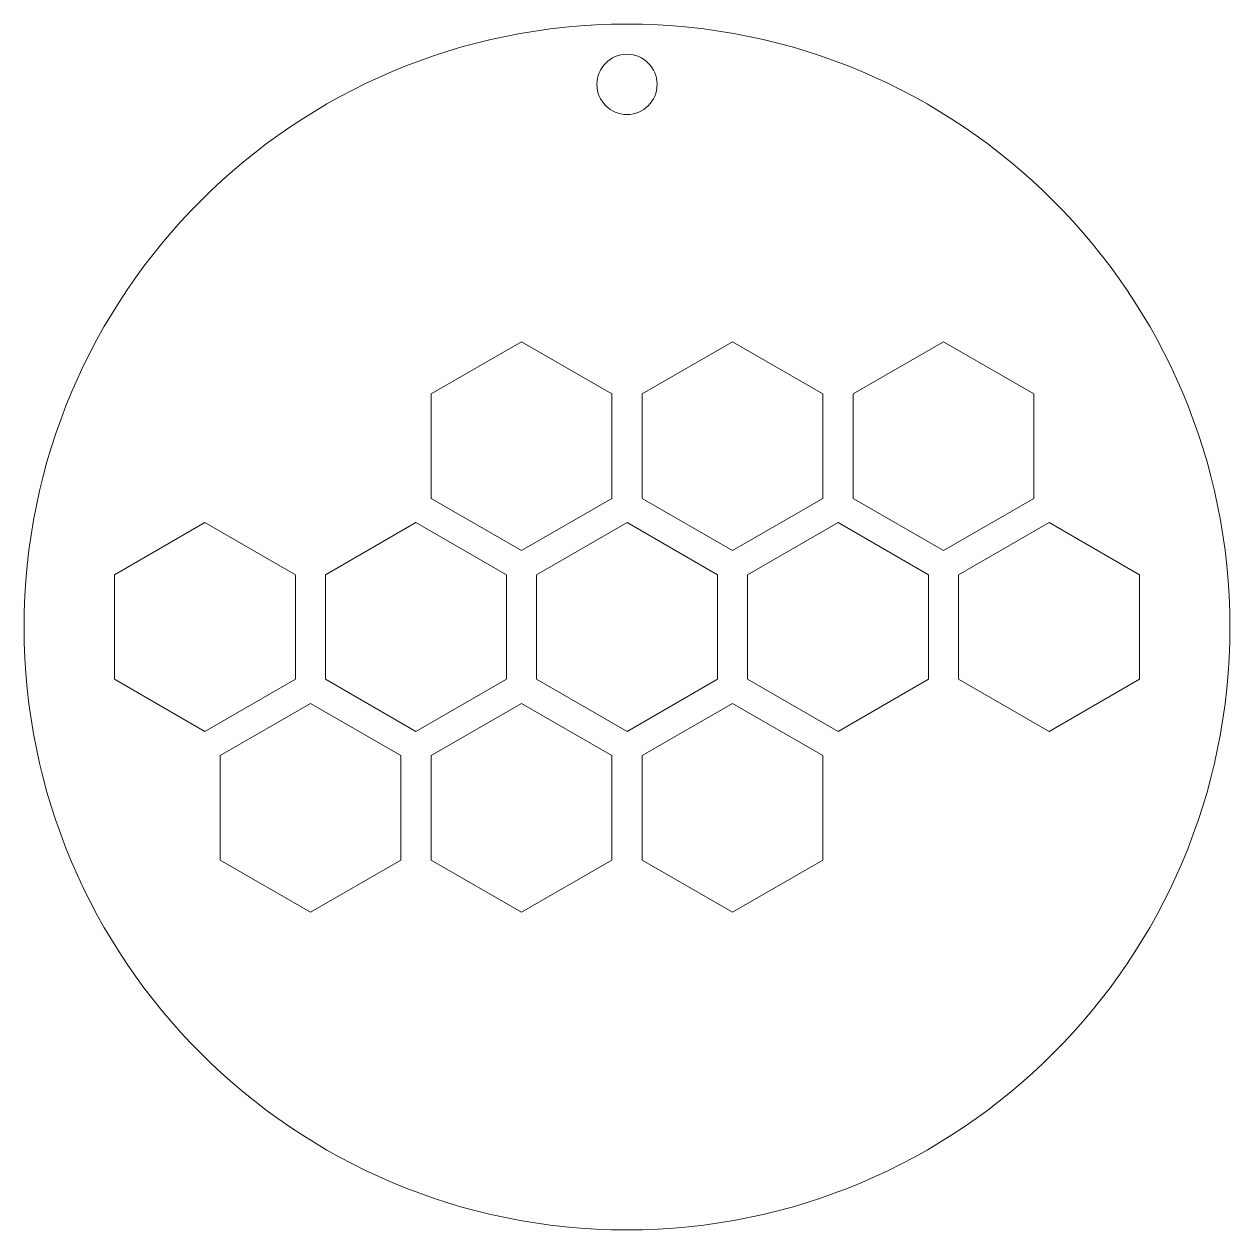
# Model space of a CAD drawing. Header units: millimetres. Extents: x -10 to 10, y -10 to 10.
import ezdxf

# ---------------------------------------------------------------- set-up
doc = ezdxf.new("R2010")
doc.units = ezdxf.units.MM

msp = doc.modelspace()

# ---------------------------------------------------------------- linework, layer by layer
at = {"color": 7, "linetype": 'Continuous', "lineweight": 15}
for p, q in [((-1.75, 4.732), (-3.25, 3.866)), ((-0.25, 3.866), (-1.75, 4.732)), ((1.75, 4.732), (0.25, 3.866)), ((3.25, 3.866), (1.75, 4.732)), ((5.25, 4.732), (3.75, 3.866)), ((6.75, 3.866), (5.25, 4.732)), ((-3.25, 3.866), (-3.25, 2.134)), ((-0.25, 2.134), (-0.25, 3.866)), ((0.25, 3.866), (0.25, 2.134)), ((3.25, 2.134), (3.25, 3.866)), ((3.75, 3.866), (3.75, 2.134)), ((6.75, 2.134), (6.75, 3.866)), ((-3.25, 2.134), (-1.75, 1.268)), ((-1.75, 1.268), (-0.25, 2.134)), ((0.25, 2.134), (1.75, 1.268)), ((1.75, 1.268), (3.25, 2.134)), ((3.75, 2.134), (5.25, 1.268)), ((5.25, 1.268), (6.75, 2.134)), ((-7, 1.732), (-8.5, 0.866)), ((-5.5, 0.866), (-7, 1.732)), ((-3.5, 1.732), (-5, 0.866)), ((-2, 0.866), (-3.5, 1.732)), ((0, 1.732), (-1.5, 0.866)), ((1.5, 0.866), (0, 1.732)), ((3.5, 1.732), (2, 0.866)), ((5, 0.866), (3.5, 1.732)), ((7, 1.732), (5.5, 0.866)), ((8.5, 0.866), (7, 1.732)), ((-8.5, 0.866), (-8.5, -0.866)), ((-5.5, -0.866), (-5.5, 0.866)), ((-5, 0.866), (-5, -0.866)), ((-2, -0.866), (-2, 0.866)), ((-1.5, 0.866), (-1.5, -0.866)), ((1.5, -0.866), (1.5, 0.866)), ((2, 0.866), (2, -0.866)), ((5, -0.866), (5, 0.866)), ((5.5, 0.866), (5.5, -0.866)), ((8.5, -0.866), (8.5, 0.866)), ((-8.5, -0.866), (-7, -1.732)), ((-7, -1.732), (-5.5, -0.866)), ((-5, -0.866), (-3.5, -1.732)), ((-3.5, -1.732), (-2, -0.866)), ((-1.5, -0.866), (0, -1.732)), ((0, -1.732), (1.5, -0.866)), ((2, -0.866), (3.5, -1.732)), ((3.5, -1.732), (5, -0.866)), ((5.5, -0.866), (7, -1.732)), ((7, -1.732), (8.5, -0.866)), ((-5.25, -1.268), (-6.75, -2.134)), ((-3.75, -2.134), (-5.25, -1.268)), ((-1.75, -1.268), (-3.25, -2.134)), ((-0.25, -2.134), (-1.75, -1.268)), ((1.75, -1.268), (0.25, -2.134)), ((3.25, -2.134), (1.75, -1.268)), ((-6.75, -2.134), (-6.75, -3.866)), ((-3.75, -3.866), (-3.75, -2.134)), ((-3.25, -2.134), (-3.25, -3.866)), ((-0.25, -3.866), (-0.25, -2.134)), ((0.25, -2.134), (0.25, -3.866)), ((3.25, -3.866), (3.25, -2.134)), ((-6.75, -3.866), (-5.25, -4.732)), ((-5.25, -4.732), (-3.75, -3.866)), ((-3.25, -3.866), (-1.75, -4.732)), ((-1.75, -4.732), (-0.25, -3.866)), ((0.25, -3.866), (1.75, -4.732)), ((1.75, -4.732), (3.25, -3.866))]:
    msp.add_line(p, q, dxfattribs=at)
for centre, radius in [((0, 0), 10), ((0, 9), 0.5)]:
    msp.add_circle(centre, radius, dxfattribs=at)

doc.saveas('drawing.dxf')
